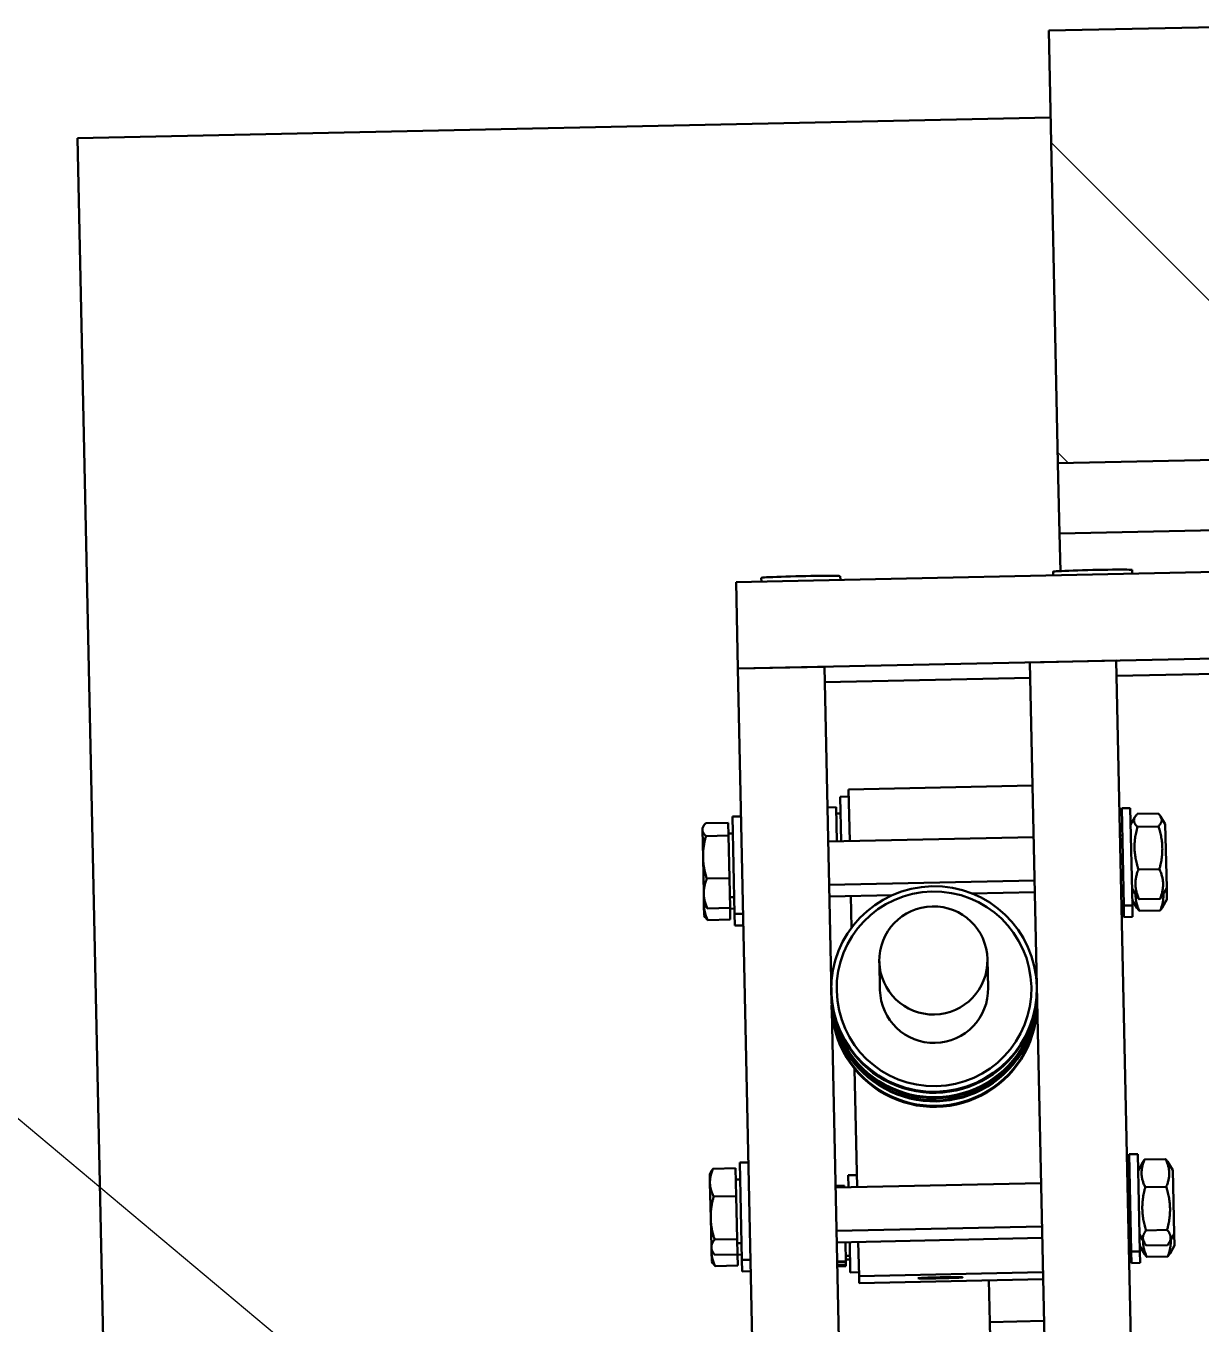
# Model space of a CAD drawing. Header units: millimetres. Extents: x 0 to 2625, y 0 to 1856.
# Drawn here: x 1661.1 to 1769.8, y 1558.6 to 1678.6 of the extents above; entities that cross this region are included whole.
import ezdxf

# ---------------------------------------------------------------- set-up
doc = ezdxf.new("R2010")
doc.units = ezdxf.units.MM
doc.header["$LTSCALE"] = 6.25
for name, color, linetype, lineweight in [('Hatch (ISO)', 7, 'Continuous', 18), ('Symbol (ISO)', 7, 'Continuous', 25), ('Visible (ISO)', 7, 'Continuous', 50)]:
    doc.layers.add(name, color=color, linetype=linetype, lineweight=lineweight)
doc.styles.add('Note Text (ISO)', font='tahoma.ttf')
doc.dimstyles.new('Default - Method 1b (ISO)$7', dxfattribs={"dimscale": 6.25, "dimtxt": 3.5, "dimasz": 2.5, "dimexe": 3.175, "dimexo": 0, "dimgap": 0.762, "dimtad": 1, "dimtoh": 1, "dimrnd": 1e-08, "dimtxsty": 'Note Text (ISO)', "dimcen": 0.09, "dimdle": 10, "dimclrd": 256, "dimclre": 256, "dimclrt": 256, "dimazin": 2, "dimtfac": 1, "dimtmove": 0, "dimatfit": 3, "dimfxl": 1, "dimtolj": 1, "dimlwd": -1, "dimlwe": -1, "dimarcsym": 0})

msp = doc.modelspace()

# ---------------------------------------------------------------- hatches: boundary and pattern name
at = {"layer": 'Hatch (ISO)'}
h = msp.add_hatch(dxfattribs=at)
h.set_pattern_fill('ANSI31', color=256, scale=158.75, angle=90.0002, style=0)
h.set_pattern_definition([(135.0002, (0, 0), (-14.0316, -14.0317), [])])
h.paths.add_polyline_path([(1756.54, 1638.19), (1776.54, 1638.61), (1776.27, 1651.11), (1775.68, 1678.61), (1755.68, 1678.19)])
h = msp.add_hatch(dxfattribs=at)
h.set_pattern_fill('ANSI31', color=256, scale=158.75, angle=-15, style=0)
h.set_pattern_definition([(30, (0, 0), (-9.92188, 17.18519), [])])
edge = h.paths.add_edge_path()
edge.add_ellipse((1745.02, 1592.22), major_axis=(0.11, -5), ratio=0.99977, start_angle=0, end_angle=360)

# ---------------------------------------------------------------- linework, layer by layer
at = {"layer": 'Visible (ISO)'}
for p, q in [((1775.68, 1678.61), (1755.68, 1678.19)), ((1755.68, 1678.19), (1756.54, 1638.19)), ((1755.86, 1670.16), (1665.88, 1668.23)), ((1665.88, 1668.23), (1673.31, 1321.56)), ((1756.54, 1638.19), (1776.54, 1638.61)), ((1756.68, 1631.68), (1756.54, 1638.19)), ((1756.68, 1631.68), (1776.68, 1632.11)), ((1756.76, 1628.22), (1756.68, 1631.68)), ((1776.76, 1628.27), (1726.77, 1627.19)), ((1729.11, 1627.59), (1729.12, 1627.24)), ((1736.41, 1627.74), (1736.42, 1627.4)), ((1756.11, 1628.17), (1756.11, 1627.82)), ((1763.4, 1628.32), (1763.41, 1627.98)), ((1726.77, 1627.19), (1726.94, 1619.2)), ((1816.42, 1621.12), (1726.94, 1619.2)), ((1734.94, 1619.37), (1726.94, 1619.2)), ((1730.16, 1469.27), (1726.94, 1619.2)), ((1738.16, 1469.44), (1734.94, 1619.37)), ((1761.93, 1619.95), (1753.94, 1619.78)), ((1757.15, 1469.85), (1753.94, 1619.78)), ((1764.35, 1507.21), (1761.93, 1619.95)), ((1761.96, 1618.53), (1781.46, 1618.95)), ((1734.97, 1617.95), (1753.97, 1618.36)), ((1754.18, 1608.38), (1737.18, 1608.02)), ((1736.4, 1607.35), (1737.2, 1607.37)), ((1736.4, 1607.35), (1736.49, 1603.23)), ((1737.18, 1608.02), (1737.29, 1603.25)), ((1736.02, 1606.38), (1735.22, 1606.37)), ((1736.02, 1606.38), (1736.09, 1603.22)), ((1736.03, 1605.79), (1736.43, 1605.8)), ((1762.43, 1606.29), (1763.23, 1606.31)), ((1762.43, 1606.29), (1762.62, 1597.29)), ((1763.23, 1606.31), (1763.42, 1597.31)), ((1763.87, 1605.76), (1765.81, 1605.8)), ((1723.66, 1604.46), (1723.75, 1604.62)), ((1726.05, 1604.95), (1723.96, 1604.9)), ((1726.05, 1604.95), (1726.07, 1603.76)), ((1726.44, 1605.52), (1727.24, 1605.53)), ((1726.44, 1605.52), (1726.63, 1596.52)), ((1763.26, 1604.76), (1763.66, 1605.48)), ((1763.89, 1604.57), (1765.83, 1604.61)), ((1766.46, 1604.82), (1766.03, 1605.53)), ((1766.59, 1598.93), (1766.46, 1604.82)), ((1723.66, 1604.46), (1723.66, 1604.3)), ((1723.66, 1604.3), (1723.72, 1601.74)), ((1726.07, 1603.76), (1723.99, 1603.71)), ((1726.07, 1603.95), (1726.47, 1603.96)), ((1726.07, 1603.76), (1726.16, 1599.82)), ((1735.29, 1603.21), (1754.28, 1603.61)), ((1762.28, 1603.78), (1762.48, 1603.79)), ((1723.72, 1601.74), (1723.79, 1598.39)), ((1726.16, 1599.82), (1724.07, 1599.78)), ((1726.16, 1599.82), (1726.22, 1597.07)), ((1762.37, 1599.79), (1762.57, 1599.79)), ((1763.98, 1600.63), (1765.92, 1600.67)), ((1735.37, 1599.21), (1754.37, 1599.61)), ((1748.55, 1598.42), (1754.39, 1598.54)), ((1762.39, 1598.71), (1762.59, 1598.72)), ((1763.39, 1598.86), (1763.81, 1598.15)), ((1766.59, 1598.93), (1766.19, 1598.21)), ((1766.61, 1597.85), (1766.59, 1598.93)), ((1723.79, 1598.39), (1723.81, 1597.46)), ((1723.81, 1597.46), (1723.81, 1597.32)), ((1723.81, 1597.46), (1723.9, 1597.3)), ((1726.19, 1598.07), (1726.59, 1598.08)), ((1735.4, 1598.13), (1741.23, 1598.26)), ((1737.4, 1598.18), (1737.46, 1595.24)), ((1763.41, 1597.79), (1763.84, 1597.08)), ((1764.04, 1597.88), (1765.98, 1597.92)), ((1766.61, 1597.85), (1766.21, 1597.13)), ((1723.81, 1597.32), (1723.83, 1596.39)), ((1723.83, 1596.39), (1723.93, 1596.22)), ((1726.22, 1597.07), (1724.13, 1597.03)), ((1726.22, 1597.07), (1726.24, 1596)), ((1726.22, 1597), (1726.62, 1597.01)), ((1726.63, 1596.52), (1727.43, 1596.54)), ((1726.63, 1596.52), (1726.65, 1595.45)), ((1762.62, 1597.29), (1763.42, 1597.31)), ((1762.62, 1597.29), (1762.64, 1596.22)), ((1762.64, 1596.22), (1763.44, 1596.24)), ((1763.42, 1597.31), (1763.44, 1596.24)), ((1764.06, 1596.81), (1766, 1596.85)), ((1726.24, 1596), (1724.15, 1595.95)), ((1726.65, 1595.45), (1727.45, 1595.46)), ((1740.03, 1592.11), (1740.08, 1589.48)), ((1750.02, 1592.32), (1750.08, 1589.69)), ((1737.74, 1582.19), (1737.97, 1571.26)), ((1727.12, 1573.53), (1727.92, 1573.55)), ((1727.12, 1573.53), (1727.31, 1564.53)), ((1763.11, 1574.3), (1763.91, 1574.32)), ((1763.11, 1574.3), (1763.31, 1565.31)), ((1763.91, 1574.32), (1764.11, 1565.32)), ((1763.95, 1572.77), (1764.38, 1573.57)), ((1764.55, 1573.82), (1766.49, 1573.86)), ((1767.15, 1572.84), (1766.67, 1573.62)), ((1724.34, 1572.47), (1724.47, 1572.71)), ((1724.34, 1572.47), (1724.36, 1571.67)), ((1726.73, 1573.01), (1724.65, 1572.96)), ((1726.73, 1573.01), (1726.79, 1570.44)), ((1737.15, 1572.37), (1737.95, 1572.38)), ((1737.15, 1572.37), (1737.17, 1571.25)), ((1767.27, 1566.94), (1767.15, 1572.84)), ((1724.36, 1571.67), (1724.43, 1568.39)), ((1726.75, 1571.96), (1727.15, 1571.97)), ((1735.97, 1571.22), (1754.97, 1571.63)), ((1736.77, 1571.4), (1735.97, 1571.38)), ((1736.77, 1571.4), (1736.77, 1571.24)), ((1762.97, 1571.8), (1763.17, 1571.8)), ((1764.61, 1571.25), (1766.55, 1571.29)), ((1726.79, 1570.44), (1724.7, 1570.39)), ((1726.79, 1570.44), (1726.87, 1566.45)), ((1724.43, 1568.39), (1724.49, 1565.69)), ((1736.06, 1567.22), (1755.05, 1567.63)), ((1763.05, 1567.8), (1763.25, 1567.8)), ((1726.87, 1566.45), (1724.79, 1566.41)), ((1726.87, 1566.45), (1726.9, 1565.04)), ((1736.08, 1566.15), (1755.08, 1566.56)), ((1736.88, 1566.17), (1736.92, 1564.4)), ((1737.28, 1566.18), (1737.34, 1563.37)), ((1738.08, 1566.19), (1738.15, 1563.04)), ((1763.08, 1566.73), (1763.28, 1566.73)), ((1764.07, 1566.87), (1764.54, 1566.1)), ((1764.69, 1567.26), (1766.63, 1567.31)), ((1767.27, 1566.94), (1766.84, 1566.14)), ((1767.3, 1565.87), (1767.27, 1566.94)), ((1724.49, 1565.69), (1724.49, 1565.47)), ((1724.49, 1565.47), (1724.63, 1565.24)), ((1724.49, 1565.47), (1724.5, 1565.32)), ((1724.5, 1565.32), (1724.52, 1564.4)), ((1726.9, 1565.04), (1724.82, 1564.99)), ((1726.88, 1566.08), (1727.28, 1566.09)), ((1726.9, 1565.04), (1726.93, 1564.01)), ((1726.9, 1565.01), (1727.3, 1565.02)), ((1763.31, 1565.31), (1764.11, 1565.32)), ((1763.31, 1565.31), (1763.33, 1564.23)), ((1764.1, 1565.8), (1764.53, 1565.09)), ((1764.11, 1565.32), (1764.13, 1564.25)), ((1764.72, 1565.85), (1766.66, 1565.89)), ((1767.3, 1565.87), (1766.9, 1565.14)), ((1724.52, 1564.4), (1724.62, 1564.24)), ((1726.93, 1564.01), (1724.84, 1563.96)), ((1727.31, 1564.53), (1728.11, 1564.55)), ((1727.31, 1564.53), (1727.34, 1563.46)), ((1736.92, 1564.4), (1736.12, 1564.39)), ((1736.92, 1564.32), (1736.12, 1564.3)), ((1736.93, 1564.06), (1736.13, 1564.04)), ((1736.93, 1563.97), (1736.13, 1563.96)), ((1736.91, 1564.91), (1737.31, 1564.92)), ((1736.92, 1564.57), (1737.32, 1564.58)), ((1736.92, 1564.4), (1736.92, 1564.32)), ((1736.92, 1564.32), (1736.93, 1564.06)), ((1736.93, 1564.06), (1736.93, 1563.97)), ((1763.33, 1564.23), (1764.13, 1564.25)), ((1764.75, 1564.82), (1766.69, 1564.86)), ((1727.34, 1563.46), (1728.14, 1563.48)), ((1737.34, 1563.37), (1738.14, 1563.39)), ((1738.15, 1563.04), (1755.15, 1563.4)), ((1738.16, 1562.39), (1738.15, 1563.04)), ((1738.16, 1562.39), (1755.16, 1562.76)), ((1750.24, 1558.78), (1750.16, 1562.65)), ((1750.24, 1558.78), (1755.24, 1558.89)), ((1750.24, 1558.78), (1750.51, 1546.21))]:
    msp.add_line(p, q, dxfattribs=at)
for centre, major_axis, ratio, start_param, end_param in [((1732.76, 1627.67), (3.65, 0.08), 0.021443, 0, 3.141593), ((1759.76, 1628.24), (3.65, 0.08), 0.021443, 0, 3.141593), ((1745.08, 1589.51), (-9.5, -0.2), 0.99977, 0, 3.141593), ((1745.08, 1589.48), (-9.5, -0.2), 0.99977, 6.281718, 9.426245), ((1745.09, 1589.07), (-9.5, -0.2), 0.99977, 0, 3.141593), ((1745.09, 1589.04), (-9.5, -0.2), 0.99977, 6.281718, 9.426245), ((1745.09, 1588.98), (-9.5, -0.2), 0.99977, 0, 3.141593), ((1745.1, 1588.78), (9.5, 0.2), 0.99977, 3.131433, 6.293345), ((1745.08, 1589.59), (5, 0.11), 0.99977, 3.141593, 6.283185), ((1745.1, 1588.72), (-9.5, -0.2), 0.99977, 0, 3.141593), ((1745.1, 1588.69), (-9.5, -0.2), 0.99977, 6.281718, 9.426245), ((1745.11, 1588.27), (-9.5, -0.2), 0.99977, 0, 3.141593), ((1745.11, 1588.25), (-9.5, -0.2), 0.99977, 6.281718, 9.426245), ((1745.11, 1588.18), (-9.5, -0.2), 0.99977, 0, 3.141593)]:
    msp.add_ellipse(centre, major_axis=major_axis, ratio=ratio, start_param=start_param, end_param=end_param, dxfattribs=at)
for centre, major_axis, ratio in [((1745.08, 1589.58), (9.5, 0.2), 0.99977), ((1745.08, 1589.59), (-9, -0.19), 0.99977), ((1745.02, 1592.22), (0.11, -5), 0.99977), ((1745.65, 1562.88), (-2.07, -0.04), 0.021443)]:
    msp.add_ellipse(centre, major_axis=major_axis, ratio=ratio, dxfattribs=at)
for points, weights in [([(1763.87, 1605.76), (1763.3, 1605.15), (1763.89, 1604.57)], [1, 1.15470053838, 1]), ([(1765.83, 1604.61), (1766.4, 1605.22), (1765.81, 1605.8)], [1, 1.15470053838, 1]), ([(1723.96, 1604.9), (1723.65, 1604.58), (1723.66, 1604.3)], [1, 1.0379548493, 1]), ([(1763.89, 1604.57), (1763.35, 1602.59), (1763.98, 1600.63)], [1, 1.15470053838, 1]), ([(1765.92, 1600.67), (1766.46, 1602.66), (1765.83, 1604.61)], [1, 1.15470053838, 1]), ([(1723.66, 1604.3), (1723.67, 1604.03), (1723.99, 1603.71)], [1, 1.0379548493, 1]), ([(1723.99, 1603.71), (1723.7, 1602.65), (1723.72, 1601.74)], [1, 1.0379548493, 1]), ([(1723.72, 1601.74), (1723.74, 1600.82), (1724.07, 1599.78)], [1, 1.0379548493, 1]), ([(1724.07, 1599.78), (1723.77, 1599.03), (1723.79, 1598.39)], [1, 1.0379548493, 1]), ([(1763.98, 1600.63), (1763.43, 1599.24), (1764.04, 1597.88)], [1, 1.15470053838, 1]), ([(1765.98, 1597.92), (1766.53, 1599.31), (1765.92, 1600.67)], [1, 1.15470053838, 1]), ([(1723.79, 1598.39), (1723.8, 1597.76), (1724.13, 1597.03)], [1, 1.0379548493, 1]), ([(1723.81, 1597.45), (1723.81, 1597.39), (1723.81, 1597.32)], [1.00697272985, 1.00388377728, 1]), ([(1763.72, 1598.31), (1763.7, 1597.61), (1764.06, 1596.81)], [1.07648445246, 1.0855338599, 1]), ([(1764.04, 1597.88), (1763.89, 1598.02), (1763.81, 1598.15)], [1, 1.03395199882, 1.05300116361]), ([(1766.19, 1598.21), (1766.12, 1598.07), (1765.98, 1597.92)], [1.05300116361, 1.03395199882, 1]), ([(1766, 1596.85), (1766.33, 1597.66), (1766.28, 1598.36)], [1, 1.0855338599, 1.07648445246]), ([(1723.81, 1597.32), (1723.82, 1596.68), (1724.15, 1595.95)], [1, 1.0379548493, 1]), ([(1724.13, 1597.03), (1723.98, 1597.17), (1723.9, 1597.3)], [1, 1.01700879644, 1.01877320848]), ([(1724.15, 1595.95), (1724.01, 1596.09), (1723.93, 1596.22)], [1, 1.0168700102, 1.01874339945]), ([(1764.06, 1596.81), (1763.92, 1596.95), (1763.84, 1597.08)], [1, 1.03367038445, 1.05268413226]), ([(1766.21, 1597.13), (1766.14, 1597), (1766, 1596.85)], [1.05268413226, 1.03367038445, 1]), ([(1764.55, 1573.82), (1764, 1572.52), (1764.61, 1571.25)], [1, 1.15470053838, 1]), ([(1764.38, 1573.57), (1764.45, 1573.69), (1764.55, 1573.82)], [1.04218564235, 1.02519671368, 1]), ([(1766.49, 1573.86), (1766.6, 1573.73), (1766.67, 1573.62)], [1, 1.02519671368, 1.04218564235]), ([(1766.55, 1571.29), (1767.1, 1572.59), (1766.49, 1573.86)], [1, 1.15470053838, 1]), ([(1724.65, 1572.96), (1724.35, 1572.27), (1724.36, 1571.67)], [1, 1.0379548493, 1]), ([(1724.47, 1572.71), (1724.54, 1572.83), (1724.65, 1572.96)], [1.01688522073, 1.01267626268, 1]), ([(1724.36, 1571.67), (1724.37, 1571.07), (1724.7, 1570.39)], [1, 1.0379548493, 1]), ([(1764.61, 1571.25), (1764.07, 1569.24), (1764.69, 1567.26)], [1, 1.15470053838, 1]), ([(1766.63, 1567.31), (1767.17, 1569.31), (1766.55, 1571.29)], [1, 1.15470053838, 1]), ([(1724.7, 1570.39), (1724.41, 1569.32), (1724.43, 1568.39)], [1, 1.0379548493, 1]), ([(1724.43, 1568.39), (1724.45, 1567.47), (1724.79, 1566.41)], [1, 1.0379548493, 1]), ([(1724.79, 1566.41), (1724.48, 1566.02), (1724.49, 1565.69)], [1, 1.0379548493, 1]), ([(1764.69, 1567.26), (1764.13, 1566.54), (1764.72, 1565.85)], [1, 1.15470053838, 1]), ([(1764.41, 1566.32), (1764.39, 1565.62), (1764.75, 1564.82)], [1.07638277514, 1.0860010452, 1]), ([(1766.66, 1565.89), (1767.23, 1566.61), (1766.63, 1567.31)], [1, 1.15470053838, 1]), ([(1766.69, 1564.86), (1767.01, 1565.68), (1766.96, 1566.38)], [1, 1.0860010452, 1.07638277514]), ([(1724.49, 1565.69), (1724.5, 1565.37), (1724.82, 1564.99)], [1, 1.0379548493, 1]), ([(1724.5, 1565.47), (1724.5, 1565.4), (1724.5, 1565.32)], [1.00732425103, 1.00410640504, 1]), ([(1724.5, 1565.32), (1724.51, 1564.69), (1724.84, 1563.96)], [1, 1.0379548493, 1]), ([(1764.75, 1564.82), (1764.6, 1564.96), (1764.53, 1565.09)], [1, 1.03318094583, 1.05212826096]), ([(1766.9, 1565.14), (1766.82, 1565.01), (1766.69, 1564.86)], [1.05212826096, 1.03318094583, 1]), ([(1724.84, 1563.96), (1724.7, 1564.11), (1724.62, 1564.24)], [1, 1.01662871344, 1.01868674009])]:
    msp.add_rational_spline(points, weights, degree=2, dxfattribs=at)

# ---------------------------------------------------------------- leaders
at = {"layer": 'Symbol (ISO)', "annotation_type": 0, "has_hookline": 1, "hookline_direction": 1, "text_width": 562.17}
msp.add_leader([(1773.62, 1482.76), (1557.78, 1663.49), (1542.16, 1663.49)], dimstyle='Default - Method 1b (ISO)$7', override={"dimtad": 0}, dxfattribs=at)

doc.saveas('drawing.dxf')
